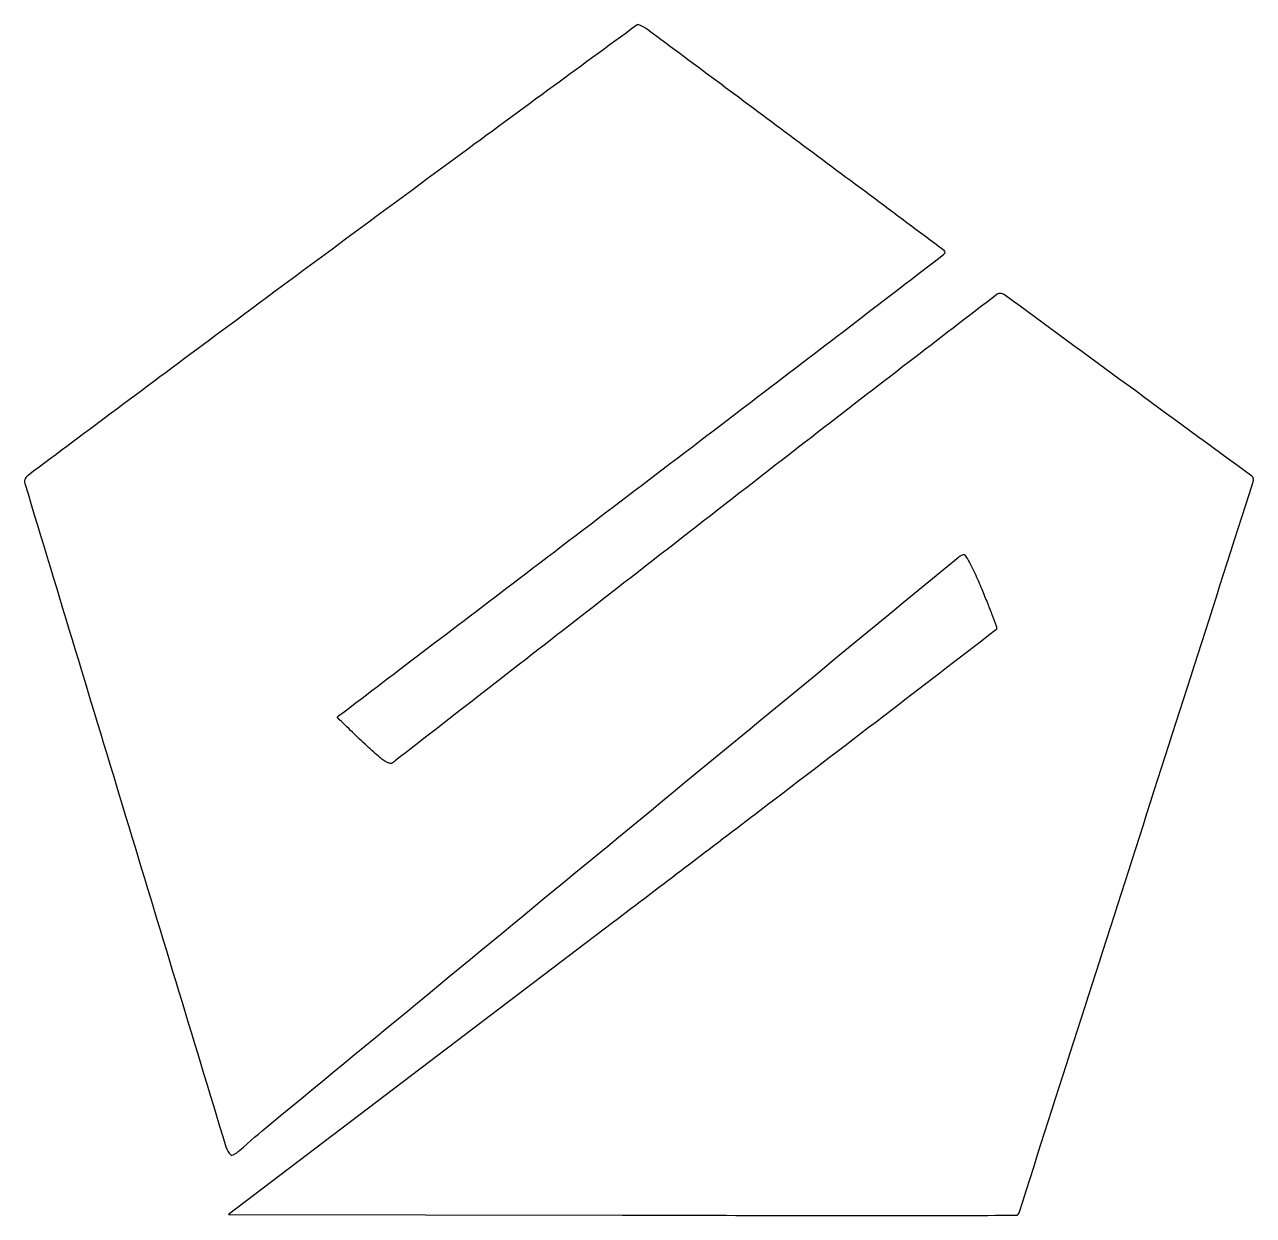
# Model space of a CAD drawing. Extents: x 0 to 388, y 0 to 376.
import ezdxf

# ---------------------------------------------------------------- set-up
doc = ezdxf.new("R2010")
doc.units = 0

msp = doc.modelspace()

# ---------------------------------------------------------------- linework, layer by layer
msp.add_lwpolyline([(97.5, 304.981251, 0.000423), (60.637499, 277.668284, 0.000694), (29.474662, 254.47045, 0.000052), (1.51701, 233.593669, 0.09394), (0.732893, 232.738287, 0.215434), (0.504838, 230.997237, 0.000029), (32.281901, 126.117905, 0.000046), (63.915778, 21.767663, 0.12336), (65.436612, 19.230055, 0.275439), (65.801026, 19.137839, 0.04591), (66.499854, 19.418139, 0.039218), (67.351878, 19.942401, 0.025237), (68.253943, 20.672555, -0.010404), (77.745354, 28.832615, -0.000043), (184.324632, 116.657193, -0.000006), (294.844658, 207.710987, -0.080852), (296.311558, 208.566062, -0.350259), (297.088312, 208.319468, -0.021208), (298.448562, 206.086701, -0.02034), (300.144374, 202.698806, -0.00728), (302.292488, 197.740894, -0.002999), (304.096404, 193.331049, -0.004466), (305.617168, 189.448996, -0.00201), (306.869201, 186.126877, -0.089335), (307, 185.400652, -0.233126), (306.667336, 184.725941, -0.000035), (271.412712, 157.669216, -0.000835), (232.304332, 127.762881, -0.000504), (185.851786, 92.437116), (64.703571, 0.5), (189.014531, 0.246079, 0.000262), (236.705359, 0.173685, 0.000436), (276.911185, 0.168786, 0.000011), (313.328853, 0.196873, 0.198706), (313.672857, 0.339523, 0.119403), (314.076805, 1.001766, 0.000002), (350.977993, 116.187038, 0.000004), (387.817668, 231.185232, 0.077659), (388, 232.352083, 0.238905), (387.495546, 233.34759, 0.000067), (348.423599, 261.992968, 0.000092), (309.516922, 290.498169, 0.15936), (307.982388, 291, 0.165325), (307.180896, 290.72754, 0.00005), (279.391121, 269.360717, 0.000868), (248.578472, 245.579542, 0.000526), (212.192219, 217.334354, -0.000016), (175.810757, 189.033339, -0.000026), (145.007883, 165.07609, -0.000002), (117.29818, 143.527093, -0.003883), (116.451639, 142.879254, -0.20816), (115.849443, 142.735085, -0.056414), (114.88824, 143.020021, -0.046201), (113.748775, 143.632532, -0.031082), (112.569748, 144.52458, -0.008997), (108.413922, 148.227624, -0.006063), (103.799497, 152.595596, -0.001071), (99.185503, 157.089689, -0.432182), (99.19344, 157.497591, -0.0212), (99.454317, 157.714254, -0.000001), (127.463073, 179.036531, -0.000046), (158.359618, 202.552662, -0.000027), (195, 230.43213, 0.000333), (231.63375, 258.341944, 0.000552), (262.51213, 281.953447, 0.000021), (290.391305, 303.322241, 0.154124), (290.722144, 303.794645, 0.319142), (290.497908, 304.488114, 0.000027), (243.251969, 339.675818, 0.0001), (196.894322, 374.183653, 0.064884), (194.107375, 375.742964, 0.258703), (193.642742, 375.684212, 0.000025), (165.478416, 355.056933, 0.000725), (134.353913, 332.189827, 0.000437)], format="xyb", close=True)

doc.saveas('drawing.dxf')
